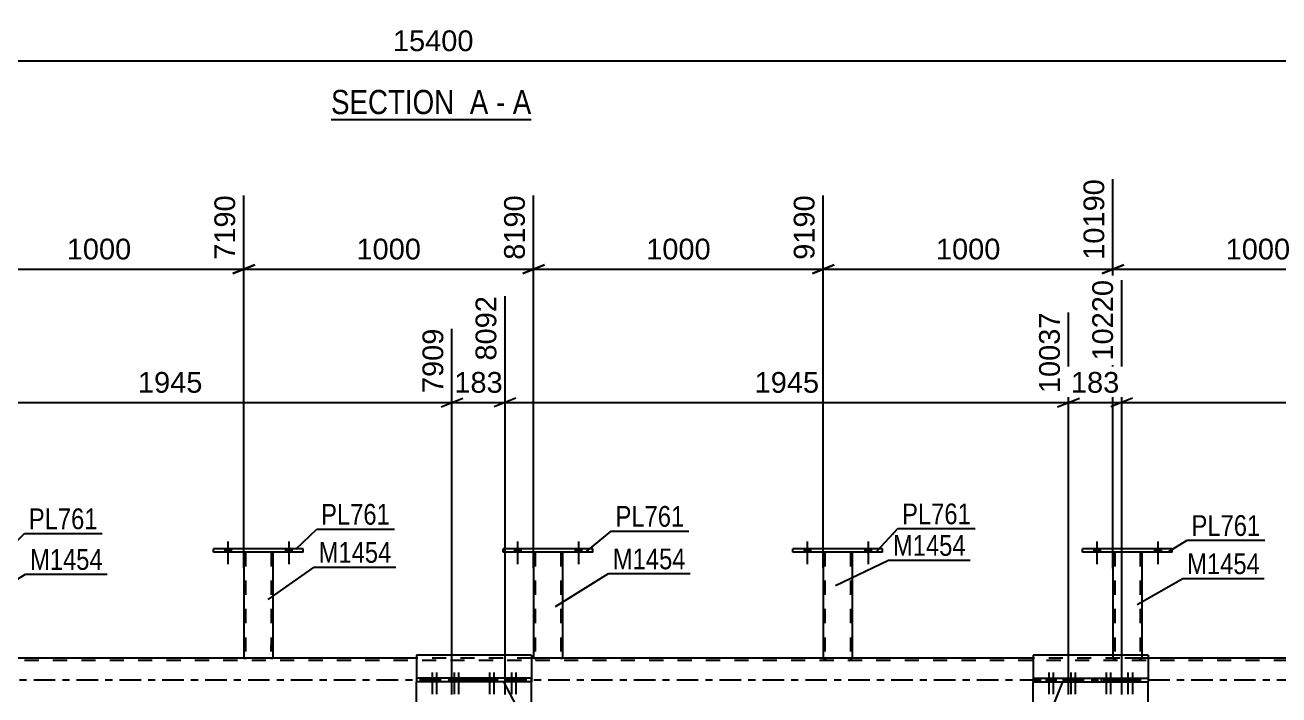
# Model space of a CAD drawing. Header units: millimetres. Extents: x 0 to 841, y -266 to 594.
# Drawn here: x 342 to 515.1, y 398.3 to 490.9 of the extents above; entities that cross this region are included whole.
import ezdxf

# ---------------------------------------------------------------- set-up
doc = ezdxf.new("R2010")
doc.units = ezdxf.units.MM
doc.linetypes.add('DXK_LINE_DOT2', pattern=[3.9198, 1.9599, -1.9599])
doc.linetypes.add('DXK_LINE_DOT3', pattern=[5.9187, 2.979, -0.9799, 0.9799, -0.9799])
doc.styles.add('Arial', font='arial.ttf', dxfattribs={"height": 0.2})
doc.styles.add('Arial Narrow', font='ARIALN.TTF', dxfattribs={"height": 0.2})

# ---------------------------------------------------------------- blocks, each defined once
blk = doc.blocks.new('Unknown-317311845-12 - 4313')
at = {"color": 6, "linetype": 'Continuous'}
blk.add_line((384.22, 477.81), (411.87, 477.81), dxfattribs=at)
at = {"color": 0, "linetype": 'Continuous'}
for points in [[(402.33, 478.56), (402.33, 482.06), (384.22, 482.06), (384.22, 478.56)], [(405.94, 478.56), (405.94, 482.06), (403.38, 482.06), (403.38, 478.56)], [(408.26, 478.56), (408.26, 482.06), (406.99, 482.06), (406.99, 478.56)], [(411.87, 478.56), (411.87, 482.06), (409.31, 482.06), (409.31, 478.56)]]:
    blk.add_wipeout(points, dxfattribs=at)
at = {"color": 7, "linetype": 'Continuous', "style": 'Arial Narrow'}
for s, p in [('SECTION ', (384.22, 478.56)), ('A', (403.38, 478.56)), ('A', (409.31, 478.56)), ('-', (406.99, 478.56))]:
    blk.add_text(s, height=3.34, dxfattribs=at).set_placement(p)
blk = doc.blocks.new('Bolt-317311845-5992 - 5789')
at = {"linetype": 'Continuous'}
for points in [[(409.54, 418.02), (410.42, 418.02), (410.42, 418.5), (409.54, 418.5)], [(417.94, 418.02), (418.82, 418.02), (418.82, 418.5), (417.94, 418.5)]]:
    blk.add_hatch(color=1, dxfattribs=at).paths.add_polyline_path(points)
at = {"color": 1, "linetype": 'Continuous'}
for p, q in [((409.98, 419.5), (409.98, 416.38)), ((418.38, 419.5), (418.38, 416.38)), ((409.54, 418.5), (409.54, 418.02)), ((410.42, 418.5), (410.42, 418.02)), ((417.94, 418.5), (417.94, 418.02)), ((418.82, 418.5), (418.82, 418.02))]:
    blk.add_line(p, q, dxfattribs=at)
blk = doc.blocks.new('Bolt-317311845-5879 - 5789')
at = {"linetype": 'Continuous'}
for points in [[(449.53, 418.02), (450.41, 418.02), (450.41, 418.5), (449.53, 418.5)], [(457.93, 418.02), (458.81, 418.02), (458.81, 418.5), (457.93, 418.5)]]:
    blk.add_hatch(color=1, dxfattribs=at).paths.add_polyline_path(points)
at = {"color": 1, "linetype": 'Continuous'}
for p, q in [((449.97, 419.5), (449.97, 416.38)), ((458.37, 419.5), (458.37, 416.38)), ((449.53, 418.5), (449.53, 418.02)), ((450.41, 418.5), (450.41, 418.02)), ((457.93, 418.5), (457.93, 418.02)), ((458.81, 418.5), (458.81, 418.02))]:
    blk.add_line(p, q, dxfattribs=at)
blk = doc.blocks.new('Bolt-317311845-5880 - 5789')
at = {"linetype": 'Continuous'}
for points in [[(489.53, 418.02), (490.41, 418.02), (490.41, 418.5), (489.53, 418.5)], [(497.93, 418.02), (498.81, 418.02), (498.81, 418.5), (497.93, 418.5)]]:
    blk.add_hatch(color=1, dxfattribs=at).paths.add_polyline_path(points)
at = {"color": 1, "linetype": 'Continuous'}
for p, q in [((489.97, 419.5), (489.97, 416.38)), ((498.37, 419.5), (498.37, 416.38)), ((489.53, 418.5), (489.53, 418.02)), ((490.41, 418.5), (490.41, 418.02)), ((497.93, 418.5), (497.93, 418.02)), ((498.81, 418.5), (498.81, 418.02))]:
    blk.add_line(p, q, dxfattribs=at)
blk = doc.blocks.new('Bolt-317311845-5899 - 5789')
at = {"linetype": 'Continuous'}
for points in [[(369.54, 418.02), (370.42, 418.02), (370.42, 418.5), (369.54, 418.5)], [(377.94, 418.02), (378.82, 418.02), (378.82, 418.5), (377.94, 418.5)]]:
    blk.add_hatch(color=1, dxfattribs=at).paths.add_polyline_path(points)
at = {"color": 1, "linetype": 'Continuous'}
for p, q in [((369.98, 419.5), (369.98, 416.38)), ((378.38, 419.5), (378.38, 416.38)), ((369.54, 418.5), (369.54, 418.02)), ((370.42, 418.5), (370.42, 418.02)), ((377.94, 418.5), (377.94, 418.02)), ((378.82, 418.5), (378.82, 418.02))]:
    blk.add_line(p, q, dxfattribs=at)
blk = doc.blocks.new('Bolt-317311845-5881 - 5789')
at = {"linetype": 'Continuous'}
for points in [[(489.53, 418.02), (490.41, 418.02), (490.41, 418.5), (489.53, 418.5)], [(497.93, 418.02), (498.81, 418.02), (498.81, 418.5), (497.93, 418.5)]]:
    blk.add_hatch(color=1, dxfattribs=at).paths.add_polyline_path(points)
at = {"color": 1, "linetype": 'Continuous'}
for p, q in [((489.97, 419.5), (489.97, 416.38)), ((498.37, 419.5), (498.37, 416.38)), ((489.53, 418.5), (489.53, 418.02)), ((490.41, 418.5), (490.41, 418.02)), ((497.93, 418.5), (497.93, 418.02)), ((498.81, 418.5), (498.81, 418.02))]:
    blk.add_line(p, q, dxfattribs=at)
blk = doc.blocks.new('Bolt-317311845-6278 - 5789')
at = {"linetype": 'Continuous'}
for points in [[(406.46, 400.62), (405.74, 400.62), (405.74, 400.14), (406.46, 400.14)], [(407.06, 400.62), (406.34, 400.62), (406.34, 400.14), (407.06, 400.14)], [(409.48, 400.62), (408.76, 400.62), (408.76, 400.14), (409.48, 400.14)], [(410.08, 400.62), (409.36, 400.62), (409.36, 400.14), (410.08, 400.14)]]:
    blk.add_hatch(color=1, dxfattribs=at).paths.add_polyline_path(points)
at = {"color": 1, "linetype": 'Continuous'}
for p, q in [((405.74, 400.62), (405.74, 400.14)), ((406.1, 401.42), (406.1, 398.42)), ((406.34, 400.62), (406.34, 400.14)), ((406.46, 400.62), (406.46, 400.14)), ((406.7, 401.42), (406.7, 398.42)), ((407.06, 400.62), (407.06, 400.14)), ((408.76, 400.62), (408.76, 400.14)), ((409.12, 401.42), (409.12, 398.42)), ((409.36, 400.62), (409.36, 400.14)), ((409.48, 400.62), (409.48, 400.14)), ((409.72, 401.42), (409.72, 398.42)), ((410.08, 400.62), (410.08, 400.14))]:
    blk.add_line(p, q, dxfattribs=at)
blk = doc.blocks.new('Part-317311845-6272 - 5789')
at = {"color": 2, "linetype": 'Continuous'}
for p, q in [((481.17, 400.62), (481.17, 400.14)), ((481.17, 400.62), (497.02, 400.62)), ((481.17, 400.14), (497.02, 400.14)), ((487.57, 400.14), (487.57, 400.62)), ((490.61, 400.14), (490.61, 400.62)), ((497.02, 400.62), (497.02, 400.14))]:
    blk.add_line(p, q, dxfattribs=at)
blk = doc.blocks.new('Bolt-317311845-5990 - 5789')
at = {"linetype": 'Continuous'}
for points in [[(369.54, 418.02), (370.42, 418.02), (370.42, 418.5), (369.54, 418.5)], [(377.94, 418.02), (378.82, 418.02), (378.82, 418.5), (377.94, 418.5)]]:
    blk.add_hatch(color=1, dxfattribs=at).paths.add_polyline_path(points)
at = {"color": 1, "linetype": 'Continuous'}
for p, q in [((369.98, 419.5), (369.98, 416.38)), ((378.38, 419.5), (378.38, 416.38)), ((369.54, 418.5), (369.54, 418.02)), ((370.42, 418.5), (370.42, 418.02)), ((377.94, 418.5), (377.94, 418.02)), ((378.82, 418.5), (378.82, 418.02))]:
    blk.add_line(p, q, dxfattribs=at)
blk = doc.blocks.new('Bolt-317311845-5991 - 5789')
at = {"linetype": 'Continuous'}
for points in [[(409.54, 418.02), (410.42, 418.02), (410.42, 418.5), (409.54, 418.5)], [(417.94, 418.02), (418.82, 418.02), (418.82, 418.5), (417.94, 418.5)]]:
    blk.add_hatch(color=1, dxfattribs=at).paths.add_polyline_path(points)
at = {"color": 1, "linetype": 'Continuous'}
for p, q in [((409.98, 419.5), (409.98, 416.38)), ((418.38, 419.5), (418.38, 416.38)), ((409.54, 418.5), (409.54, 418.02)), ((410.42, 418.5), (410.42, 418.02)), ((417.94, 418.5), (417.94, 418.02)), ((418.82, 418.5), (418.82, 418.02))]:
    blk.add_line(p, q, dxfattribs=at)
blk = doc.blocks.new('Part-317311845-6284 - 5789')
at = {"color": 2, "linetype": 'Continuous'}
for p, q in [((411.89, 403.78), (396.03, 403.78)), ((396.03, 403.78), (396.03, 400.62)), ((411.89, 403.78), (411.89, 400.62)), ((396.03, 396.98), (396.03, 400.14)), ((411.89, 396.98), (411.89, 400.14)), ((411.89, 396.98), (396.03, 396.98))]:
    blk.add_line(p, q, dxfattribs=at)
at = {"color": 7, "linetype": 'DXK_LINE_DOT2'}
for p, q in [((396.03, 400.62), (396.03, 400.14)), ((411.89, 400.62), (411.89, 400.14))]:
    blk.add_line(p, q, dxfattribs=at)
blk = doc.blocks.new('Bolt-317311845-5995 - 5789')
at = {"linetype": 'Continuous'}
for points in [[(449.53, 418.02), (450.41, 418.02), (450.41, 418.5), (449.53, 418.5)], [(457.93, 418.02), (458.81, 418.02), (458.81, 418.5), (457.93, 418.5)]]:
    blk.add_hatch(color=1, dxfattribs=at).paths.add_polyline_path(points)
at = {"color": 1, "linetype": 'Continuous'}
for p, q in [((449.97, 419.5), (449.97, 416.38)), ((458.37, 419.5), (458.37, 416.38)), ((449.53, 418.5), (449.53, 418.02)), ((450.41, 418.5), (450.41, 418.02)), ((457.93, 418.5), (457.93, 418.02)), ((458.81, 418.5), (458.81, 418.02))]:
    blk.add_line(p, q, dxfattribs=at)
blk = doc.blocks.new('Part-317311845-6018 - 5789')
at = {"color": 2, "linetype": 'Continuous'}
for p, q in [((372.18, 418.02), (372.17, 403.38)), ((376.18, 418.02), (376.17, 403.38)), ((372.21, 403.38), (372.17, 403.38)), ((372.31, 403.38), (372.21, 403.38)), ((372.47, 403.38), (372.31, 403.38)), ((375.88, 403.38), (372.47, 403.38)), ((376.03, 403.38), (375.88, 403.38)), ((376.14, 403.38), (376.03, 403.38)), ((376.17, 403.38), (376.14, 403.38))]:
    blk.add_line(p, q, dxfattribs=at)
at = {"color": 7, "linetype": 'DXK_LINE_DOT2'}
for p, q in [((372.18, 418.02), (372.18, 418.02)), ((372.18, 418.02), (372.18, 418.02)), ((372.18, 418.02), (372.18, 418.02)), ((372.21, 418.02), (372.18, 418.02)), ((372.18, 418.02), (372.21, 418.02)), ((372.32, 418.02), (372.21, 418.02)), ((372.21, 418.02), (372.32, 418.02)), ((372.47, 418.02), (372.32, 418.02)), ((372.32, 418.02), (372.47, 418.02)), ((372.42, 418.02), (372.41, 403.38)), ((372.42, 418.02), (372.42, 418.02)), ((372.43, 418.02), (372.42, 418.02)), ((372.42, 418.02), (372.43, 418.02)), ((372.49, 418.02), (372.43, 418.02)), ((372.43, 418.02), (372.49, 418.02)), ((375.88, 418.02), (372.47, 418.02)), ((375.88, 418.02), (372.47, 418.02)), ((375.79, 418.02), (372.49, 418.02)), ((372.49, 418.02), (372.56, 418.02)), ((375.87, 418.02), (372.56, 418.02)), ((375.87, 418.02), (375.79, 418.02)), ((375.92, 418.02), (375.87, 418.02)), ((375.87, 418.02), (375.92, 418.02)), ((375.88, 418.02), (376.04, 418.02)), ((376.04, 418.02), (375.88, 418.02)), ((375.94, 418.02), (375.92, 418.02)), ((375.92, 418.02), (375.94, 418.02)), ((375.94, 418.02), (375.93, 403.38)), ((375.94, 418.02), (375.94, 418.02)), ((376.04, 418.02), (376.14, 418.02)), ((376.14, 418.02), (376.04, 418.02)), ((376.14, 418.02), (376.18, 418.02)), ((376.18, 418.02), (376.14, 418.02)), ((376.18, 418.02), (376.18, 418.02)), ((376.18, 418.02), (376.18, 418.02)), ((376.18, 418.02), (376.18, 418.02)), ((372.17, 403.38), (372.21, 403.38)), ((372.21, 403.38), (372.31, 403.38)), ((372.31, 403.38), (372.47, 403.38)), ((372.41, 403.38), (372.43, 403.38)), ((372.41, 403.38), (372.43, 403.38)), ((375.78, 403.38), (372.43, 403.38)), ((372.43, 403.38), (372.47, 403.38)), ((375.88, 403.38), (372.47, 403.38)), ((372.47, 403.38), (372.48, 403.38)), ((372.48, 403.38), (372.56, 403.38)), ((375.91, 403.38), (372.56, 403.38)), ((375.86, 403.38), (375.78, 403.38)), ((375.91, 403.38), (375.86, 403.38)), ((375.88, 403.38), (376.03, 403.38)), ((375.93, 403.38), (375.91, 403.38)), ((375.91, 403.38), (375.93, 403.38)), ((376.03, 403.38), (376.14, 403.38)), ((376.14, 403.38), (376.17, 403.38))]:
    blk.add_line(p, q, dxfattribs=at)
blk = doc.blocks.new('Part-317311845-6044 - 5789')
at = {"color": 2, "linetype": 'Continuous'}
for p, q in [((452.17, 418.02), (452.17, 403.38)), ((456.17, 418.02), (456.17, 403.38)), ((452.21, 403.38), (452.17, 403.38)), ((452.31, 403.38), (452.21, 403.38)), ((452.47, 403.38), (452.31, 403.38)), ((455.87, 403.38), (452.47, 403.38)), ((456.03, 403.38), (455.87, 403.38)), ((456.13, 403.38), (456.03, 403.38)), ((456.17, 403.38), (456.13, 403.38))]:
    blk.add_line(p, q, dxfattribs=at)
at = {"color": 7, "linetype": 'DXK_LINE_DOT2'}
for p, q in [((452.17, 418.02), (452.17, 418.02)), ((452.17, 418.02), (452.17, 418.02)), ((452.17, 418.02), (452.17, 418.02)), ((452.21, 418.02), (452.17, 418.02)), ((452.17, 418.02), (452.21, 418.02)), ((452.31, 418.02), (452.21, 418.02)), ((452.21, 418.02), (452.31, 418.02)), ((452.47, 418.02), (452.31, 418.02)), ((452.31, 418.02), (452.47, 418.02)), ((452.41, 418.02), (452.41, 418.02)), ((452.41, 418.02), (452.41, 403.38)), ((452.43, 418.02), (452.41, 418.02)), ((452.41, 418.02), (452.43, 418.02)), ((452.48, 418.02), (452.43, 418.02)), ((452.43, 418.02), (452.48, 418.02)), ((455.88, 418.02), (452.47, 418.02)), ((455.88, 418.02), (452.47, 418.02)), ((455.79, 418.02), (452.48, 418.02)), ((452.48, 418.02), (452.56, 418.02)), ((455.86, 418.02), (452.56, 418.02)), ((455.86, 418.02), (455.79, 418.02)), ((455.92, 418.02), (455.86, 418.02)), ((455.86, 418.02), (455.92, 418.02)), ((455.88, 418.02), (456.03, 418.02)), ((456.03, 418.02), (455.88, 418.02)), ((455.93, 418.02), (455.92, 418.02)), ((455.92, 418.02), (455.93, 418.02)), ((455.93, 418.02), (455.93, 418.02)), ((455.93, 418.02), (455.93, 403.38)), ((456.03, 418.02), (456.14, 418.02)), ((456.14, 418.02), (456.03, 418.02)), ((456.14, 418.02), (456.17, 418.02)), ((456.17, 418.02), (456.14, 418.02)), ((456.17, 418.02), (456.17, 418.02)), ((456.17, 418.02), (456.17, 418.02)), ((456.17, 418.02), (456.17, 418.02)), ((452.17, 403.38), (452.21, 403.38)), ((452.21, 403.38), (452.31, 403.38)), ((452.31, 403.38), (452.47, 403.38)), ((452.41, 403.38), (452.43, 403.38)), ((452.41, 403.38), (452.43, 403.38)), ((455.78, 403.38), (452.43, 403.38)), ((452.43, 403.38), (452.47, 403.38)), ((455.87, 403.38), (452.47, 403.38)), ((452.47, 403.38), (452.48, 403.38)), ((452.48, 403.38), (452.56, 403.38)), ((455.86, 403.38), (452.56, 403.38)), ((455.86, 403.38), (455.78, 403.38)), ((455.91, 403.38), (455.86, 403.38)), ((455.86, 403.38), (455.91, 403.38)), ((455.87, 403.38), (456.03, 403.38)), ((455.93, 403.38), (455.91, 403.38)), ((455.91, 403.38), (455.93, 403.38)), ((456.03, 403.38), (456.13, 403.38)), ((456.13, 403.38), (456.17, 403.38))]:
    blk.add_line(p, q, dxfattribs=at)
blk = doc.blocks.new('Part-317311845-6054 - 5789')
at = {"color": 2, "linetype": 'Continuous'}
for p, q in [((407.98, 418.02), (407.98, 418.5)), ((420.38, 418.5), (407.98, 418.5)), ((420.38, 418.02), (407.98, 418.02)), ((420.38, 418.02), (420.38, 418.5))]:
    blk.add_line(p, q, dxfattribs=at)
blk = doc.blocks.new('Part-317311845-6059 - 5789')
at = {"color": 2, "linetype": 'Continuous'}
for p, q in [((412.18, 418.02), (412.17, 403.38)), ((416.18, 418.02), (416.17, 403.38)), ((412.21, 403.38), (412.17, 403.38)), ((412.31, 403.38), (412.21, 403.38)), ((412.47, 403.38), (412.31, 403.38)), ((415.88, 403.38), (412.47, 403.38)), ((416.03, 403.38), (415.88, 403.38)), ((416.14, 403.38), (416.03, 403.38)), ((416.17, 403.38), (416.14, 403.38))]:
    blk.add_line(p, q, dxfattribs=at)
at = {"color": 7, "linetype": 'DXK_LINE_DOT2'}
for p, q in [((412.18, 418.02), (412.18, 418.02)), ((412.18, 418.02), (412.18, 418.02)), ((412.18, 418.02), (412.18, 418.02)), ((412.21, 418.02), (412.18, 418.02)), ((412.18, 418.02), (412.21, 418.02)), ((412.32, 418.02), (412.21, 418.02)), ((412.21, 418.02), (412.32, 418.02)), ((412.47, 418.02), (412.32, 418.02)), ((412.32, 418.02), (412.47, 418.02)), ((412.42, 418.02), (412.41, 403.38)), ((412.42, 418.02), (412.42, 418.02)), ((412.43, 418.02), (412.42, 418.02)), ((412.42, 418.02), (412.43, 418.02)), ((412.49, 418.02), (412.43, 418.02)), ((412.43, 418.02), (412.49, 418.02)), ((415.88, 418.02), (412.47, 418.02)), ((415.88, 418.02), (412.47, 418.02)), ((415.79, 418.02), (412.49, 418.02)), ((412.49, 418.02), (412.56, 418.02)), ((415.87, 418.02), (412.56, 418.02)), ((415.87, 418.02), (415.79, 418.02)), ((415.92, 418.02), (415.87, 418.02)), ((415.87, 418.02), (415.92, 418.02)), ((415.88, 418.02), (416.04, 418.02)), ((416.04, 418.02), (415.88, 418.02)), ((415.94, 418.02), (415.92, 418.02)), ((415.92, 418.02), (415.94, 418.02)), ((415.94, 418.02), (415.93, 403.38)), ((415.94, 418.02), (415.94, 418.02)), ((416.04, 418.02), (416.14, 418.02)), ((416.14, 418.02), (416.04, 418.02)), ((416.14, 418.02), (416.18, 418.02)), ((416.18, 418.02), (416.14, 418.02)), ((416.18, 418.02), (416.18, 418.02)), ((416.18, 418.02), (416.18, 418.02)), ((416.18, 418.02), (416.18, 418.02)), ((412.17, 403.38), (412.21, 403.38)), ((412.21, 403.38), (412.31, 403.38)), ((412.31, 403.38), (412.47, 403.38)), ((412.41, 403.38), (412.43, 403.38)), ((412.41, 403.38), (412.43, 403.38)), ((415.78, 403.38), (412.43, 403.38)), ((412.43, 403.38), (412.47, 403.38)), ((415.88, 403.38), (412.47, 403.38)), ((412.47, 403.38), (412.48, 403.38)), ((412.48, 403.38), (412.56, 403.38)), ((415.91, 403.38), (412.56, 403.38)), ((415.86, 403.38), (415.78, 403.38)), ((415.91, 403.38), (415.86, 403.38)), ((415.88, 403.38), (416.03, 403.38)), ((415.93, 403.38), (415.91, 403.38)), ((415.91, 403.38), (415.93, 403.38)), ((416.03, 403.38), (416.14, 403.38)), ((416.14, 403.38), (416.17, 403.38))]:
    blk.add_line(p, q, dxfattribs=at)
blk = doc.blocks.new('Part-317311845-6064 - 5789')
at = {"color": 2, "linetype": 'Continuous'}
for p, q in [((367.98, 418.02), (367.98, 418.5)), ((380.38, 418.5), (367.98, 418.5)), ((380.38, 418.02), (367.98, 418.02)), ((380.38, 418.02), (380.38, 418.5))]:
    blk.add_line(p, q, dxfattribs=at)
blk = doc.blocks.new('Part-317311845-6079 - 5789')
at = {"color": 2, "linetype": 'Continuous'}
for p, q in [((487.97, 418.02), (487.97, 418.5)), ((500.37, 418.5), (487.97, 418.5)), ((500.37, 418.02), (487.97, 418.02)), ((500.37, 418.02), (500.37, 418.5))]:
    blk.add_line(p, q, dxfattribs=at)
blk = doc.blocks.new('Part-317311845-6084 - 5789')
at = {"color": 2, "linetype": 'Continuous'}
for p, q in [((492.17, 418.02), (492.17, 403.78)), ((496.17, 418.02), (496.17, 403.78))]:
    blk.add_line(p, q, dxfattribs=at)
at = {"color": 7, "linetype": 'DXK_LINE_DOT2'}
for p, q in [((492.17, 418.02), (492.17, 418.02)), ((492.17, 418.02), (492.17, 418.02)), ((492.17, 418.02), (492.17, 418.02)), ((492.21, 418.02), (492.17, 418.02)), ((492.17, 418.02), (492.21, 418.02)), ((492.31, 418.02), (492.21, 418.02)), ((492.21, 418.02), (492.31, 418.02)), ((492.47, 418.02), (492.31, 418.02)), ((492.31, 418.02), (492.47, 418.02)), ((492.41, 418.02), (492.41, 418.02)), ((492.41, 418.02), (492.41, 403.38)), ((492.43, 418.02), (492.41, 418.02)), ((492.41, 418.02), (492.43, 418.02)), ((492.48, 418.02), (492.43, 418.02)), ((492.43, 418.02), (492.48, 418.02)), ((495.88, 418.02), (492.47, 418.02)), ((495.88, 418.02), (492.47, 418.02)), ((495.79, 418.02), (492.48, 418.02)), ((492.48, 418.02), (492.56, 418.02)), ((495.86, 418.02), (492.56, 418.02)), ((495.86, 418.02), (495.79, 418.02)), ((495.92, 418.02), (495.86, 418.02)), ((495.86, 418.02), (495.92, 418.02)), ((495.88, 418.02), (496.03, 418.02)), ((496.03, 418.02), (495.88, 418.02)), ((495.93, 418.02), (495.92, 418.02)), ((495.92, 418.02), (495.93, 418.02)), ((495.93, 418.02), (495.93, 418.02)), ((495.93, 418.02), (495.93, 403.38)), ((496.03, 418.02), (496.14, 418.02)), ((496.14, 418.02), (496.03, 418.02)), ((496.14, 418.02), (496.17, 418.02)), ((496.17, 418.02), (496.14, 418.02)), ((496.17, 418.02), (496.17, 418.02)), ((496.17, 418.02), (496.17, 418.02)), ((496.17, 418.02), (496.17, 418.02)), ((492.17, 403.78), (492.17, 403.38)), ((492.21, 403.38), (492.17, 403.38)), ((492.17, 403.38), (492.21, 403.38)), ((492.31, 403.38), (492.21, 403.38)), ((492.21, 403.38), (492.31, 403.38)), ((492.47, 403.38), (492.31, 403.38)), ((492.31, 403.38), (492.47, 403.38)), ((492.43, 403.38), (492.41, 403.38)), ((492.41, 403.38), (492.43, 403.38)), ((492.48, 403.38), (492.43, 403.38)), ((492.43, 403.38), (492.48, 403.38)), ((495.87, 403.38), (492.47, 403.38)), ((495.87, 403.38), (492.47, 403.38)), ((495.78, 403.38), (492.48, 403.38)), ((492.48, 403.38), (492.56, 403.38)), ((495.86, 403.38), (492.56, 403.38)), ((495.86, 403.38), (495.78, 403.38)), ((495.91, 403.38), (495.86, 403.38)), ((495.86, 403.38), (495.91, 403.38)), ((495.87, 403.38), (496.03, 403.38)), ((496.03, 403.38), (495.87, 403.38)), ((495.93, 403.38), (495.91, 403.38)), ((495.91, 403.38), (495.93, 403.38)), ((496.03, 403.38), (496.13, 403.38)), ((496.13, 403.38), (496.03, 403.38)), ((496.13, 403.38), (496.17, 403.38)), ((496.17, 403.38), (496.13, 403.38)), ((496.17, 403.78), (496.17, 403.38))]:
    blk.add_line(p, q, dxfattribs=at)
blk = doc.blocks.new('Part-317311845-6089 - 5789')
at = {"color": 2, "linetype": 'Continuous'}
for p, q in [((447.97, 418.02), (447.97, 418.5)), ((460.37, 418.5), (447.97, 418.5)), ((460.37, 418.02), (447.97, 418.02)), ((460.37, 418.02), (460.37, 418.5))]:
    blk.add_line(p, q, dxfattribs=at)
blk = doc.blocks.new('Part-317311845-6136 - 5789')
at = {"color": 2, "linetype": 'Continuous'}
for p, q in [((396.03, 403.38), (326.75, 403.38)), ((481.17, 403.38), (411.89, 403.38)), ((566.3, 403.38), (497.02, 403.38))]:
    blk.add_line(p, q, dxfattribs=at)
at = {"color": 7, "linetype": 'DXK_LINE_DOT2'}
for p, q in [((411.89, 403.38), (396.03, 403.38)), ((497.02, 403.38), (481.17, 403.38)), ((700.57, 403.06), (118.26, 403.06))]:
    blk.add_line(p, q, dxfattribs=at)
at = {"color": 7, "linetype": 'DXK_LINE_DOT3'}
blk.add_line((118.26, 400.38), (710.57, 400.38), dxfattribs=at)
blk = doc.blocks.new('Bolt-317311845-6261 - 5789')
at = {"linetype": 'Continuous'}
for points in [[(491.6, 400.62), (490.88, 400.62), (490.88, 400.14), (491.6, 400.14)], [(492.2, 400.62), (491.48, 400.62), (491.48, 400.14), (492.2, 400.14)], [(494.61, 400.62), (493.89, 400.62), (493.89, 400.14), (494.61, 400.14)], [(495.21, 400.62), (494.49, 400.62), (494.49, 400.14), (495.21, 400.14)]]:
    blk.add_hatch(color=1, dxfattribs=at).paths.add_polyline_path(points)
at = {"color": 1, "linetype": 'Continuous'}
for p, q in [((490.88, 400.62), (490.88, 400.14)), ((491.24, 401.42), (491.24, 398.42)), ((491.48, 400.62), (491.48, 400.14)), ((491.6, 400.62), (491.6, 400.14)), ((491.84, 401.42), (491.84, 398.42)), ((492.2, 400.62), (492.2, 400.14)), ((493.89, 400.62), (493.89, 400.14)), ((494.25, 401.42), (494.25, 398.42)), ((494.49, 400.62), (494.49, 400.14)), ((494.61, 400.62), (494.61, 400.14)), ((494.85, 401.42), (494.85, 398.42)), ((495.21, 400.62), (495.21, 400.14))]:
    blk.add_line(p, q, dxfattribs=at)
blk = doc.blocks.new('Bolt-317311845-6262 - 5789')
at = {"linetype": 'Continuous'}
for points in [[(483.69, 400.62), (482.97, 400.62), (482.97, 400.14), (483.69, 400.14)], [(484.29, 400.62), (483.57, 400.62), (483.57, 400.14), (484.29, 400.14)], [(486.71, 400.62), (485.99, 400.62), (485.99, 400.14), (486.71, 400.14)], [(487.31, 400.62), (486.59, 400.62), (486.59, 400.14), (487.31, 400.14)]]:
    blk.add_hatch(color=1, dxfattribs=at).paths.add_polyline_path(points)
at = {"color": 1, "linetype": 'Continuous'}
for p, q in [((482.97, 400.62), (482.97, 400.14)), ((483.33, 401.42), (483.33, 398.42)), ((483.57, 400.62), (483.57, 400.14)), ((483.69, 400.62), (483.69, 400.14)), ((483.93, 401.42), (483.93, 398.42)), ((484.29, 400.62), (484.29, 400.14)), ((485.99, 400.62), (485.99, 400.14)), ((486.35, 401.42), (486.35, 398.42)), ((486.59, 400.62), (486.59, 400.14)), ((486.71, 400.62), (486.71, 400.14)), ((486.95, 401.42), (486.95, 398.42)), ((487.31, 400.62), (487.31, 400.14))]:
    blk.add_line(p, q, dxfattribs=at)
blk = doc.blocks.new('Part-317311845-6267 - 5789')
at = {"color": 2, "linetype": 'Continuous'}
for p, q in [((497.02, 403.78), (481.17, 403.78)), ((481.17, 403.78), (481.17, 400.62)), ((497.02, 403.78), (497.02, 400.62)), ((481.17, 396.98), (481.17, 400.14)), ((497.02, 396.98), (497.02, 400.14)), ((497.02, 396.98), (481.17, 396.98))]:
    blk.add_line(p, q, dxfattribs=at)
at = {"color": 7, "linetype": 'DXK_LINE_DOT2'}
for p, q in [((481.17, 400.62), (481.17, 400.14)), ((497.02, 400.62), (497.02, 400.14))]:
    blk.add_line(p, q, dxfattribs=at)
blk = doc.blocks.new('Bolt-317311845-6279 - 5789')
at = {"linetype": 'Continuous'}
for points in [[(398.56, 400.62), (397.84, 400.62), (397.84, 400.14), (398.56, 400.14)], [(399.16, 400.62), (398.44, 400.62), (398.44, 400.14), (399.16, 400.14)], [(401.57, 400.62), (400.85, 400.62), (400.85, 400.14), (401.57, 400.14)], [(402.17, 400.62), (401.45, 400.62), (401.45, 400.14), (402.17, 400.14)]]:
    blk.add_hatch(color=1, dxfattribs=at).paths.add_polyline_path(points)
at = {"color": 1, "linetype": 'Continuous'}
for p, q in [((397.84, 400.62), (397.84, 400.14)), ((398.2, 401.42), (398.2, 398.42)), ((398.44, 400.62), (398.44, 400.14)), ((398.56, 400.62), (398.56, 400.14)), ((398.8, 401.42), (398.8, 398.42)), ((399.16, 400.62), (399.16, 400.14)), ((400.85, 400.62), (400.85, 400.14)), ((401.21, 401.42), (401.21, 398.42)), ((401.45, 400.62), (401.45, 400.14)), ((401.57, 400.62), (401.57, 400.14)), ((401.81, 401.42), (401.81, 398.42)), ((402.17, 400.62), (402.17, 400.14))]:
    blk.add_line(p, q, dxfattribs=at)
blk = doc.blocks.new('Part-317311845-6289 - 5789')
at = {"color": 2, "linetype": 'Continuous'}
for p, q in [((411.89, 400.62), (396.03, 400.62)), ((396.03, 400.62), (396.03, 400.14)), ((402.44, 400.14), (396.03, 400.14)), ((402.44, 400.62), (402.44, 400.14)), ((411.89, 400.14), (402.44, 400.14)), ((405.48, 400.14), (405.48, 400.62)), ((411.89, 400.14), (411.89, 400.62))]:
    blk.add_line(p, q, dxfattribs=at)
blk = doc.blocks.new('StraightDimension-317311845-13634 - 5789')
at = {"color": 7, "linetype": 'Continuous'}
for p, q in [((492.17, 415.81), (492.17, 469.55)), ((452.17, 415.81), (452.17, 467.33)), ((453.67, 457.73), (450.67, 456.53)), ((452.17, 457.13), (492.17, 457.13)), ((490.67, 456.53), (493.67, 457.73))]:
    blk.add_line(p, q, dxfattribs=at)
at = {"color": 0, "linetype": 'Continuous'}
blk.add_wipeout([(491.57, 470.15), (487.37, 470.15), (487.37, 457.83), (491.57, 457.83)], dxfattribs=at)
at = {"color": 0}
blk.add_wipeout([(477.22, 457.88), (477.22, 462.08), (467.13, 462.08), (467.13, 457.88)], dxfattribs=at)
at = {"color": 3, "linetype": 'Continuous', "style": 'Arial'}
blk.add_text('10190', height=2.865, rotation=90.0002, dxfattribs=at).set_placement((490.97, 458.43))
at = {"color": 3, "style": 'Arial'}
blk.add_text('1000', height=2.865, dxfattribs=at).set_placement((467.73, 458.48))
blk = doc.blocks.new('StraightDimension-317311845-13636 - 5789')
at = {"color": 7, "linetype": 'Continuous'}
for p, q in [((372.18, 415.81), (372.18, 467.33)), ((412.18, 415.81), (412.18, 467.33)), ((373.68, 457.73), (370.68, 456.53)), ((372.18, 457.13), (412.18, 457.13)), ((410.68, 456.53), (413.68, 457.73))]:
    blk.add_line(p, q, dxfattribs=at)
at = {"color": 0, "linetype": 'Continuous'}
blk.add_wipeout([(411.58, 467.93), (407.38, 467.93), (407.38, 457.83), (411.58, 457.83)], dxfattribs=at)
at = {"color": 0}
blk.add_wipeout([(397.22, 457.88), (397.22, 462.08), (387.13, 462.08), (387.13, 457.88)], dxfattribs=at)
at = {"color": 3, "linetype": 'Continuous', "style": 'Arial'}
blk.add_text('8190', height=2.865, rotation=90.0002, dxfattribs=at).set_placement((410.98, 458.43))
at = {"color": 3, "style": 'Arial'}
blk.add_text('1000', height=2.865, dxfattribs=at).set_placement((387.73, 458.48))
blk = doc.blocks.new('StraightDimension-317311845-7265 - 5789')
at = {"color": 7, "linetype": 'Continuous'}
for p, q in [((408.24, 398.38), (408.24, 453.41)), ((400.91, 398.38), (400.91, 448.91)), ((399.41, 438.11), (402.41, 439.31)), ((400.91, 438.71), (408.24, 438.71)), ((409.74, 439.31), (406.74, 438.11))]:
    blk.add_line(p, q, dxfattribs=at)
at = {"color": 0}
blk.add_wipeout([(408.51, 439.46), (408.51, 443.66), (400.64, 443.66), (400.64, 439.46)], dxfattribs=at)
at = {"color": 3, "style": 'Arial'}
blk.add_text('183', height=2.865, dxfattribs=at).set_placement((401.24, 440.06))
at = {"color": 0, "linetype": 'Continuous'}
blk.add_wipeout([(407.64, 454.01), (403.44, 454.01), (403.44, 443.91), (407.64, 443.91)], dxfattribs=at)
at = {"color": 3, "linetype": 'Continuous', "style": 'Arial'}
blk.add_text('8092', height=2.865, rotation=90.0002, dxfattribs=at).set_placement((407.04, 444.51))
blk = doc.blocks.new('StraightDimension-317311845-7262 - 5789')
at = {"color": 7, "linetype": 'Continuous'}
for p, q in [((493.38, 398.38), (493.38, 455.63)), ((571.18, 398.38), (571.18, 451.13)), ((494.88, 439.31), (491.88, 438.11)), ((493.38, 438.71), (571.18, 438.71)), ((569.68, 438.11), (572.68, 439.31))]:
    blk.add_line(p, q, dxfattribs=at)
at = {"color": 0, "linetype": 'Continuous'}
blk.add_wipeout([(570.58, 451.73), (566.38, 451.73), (566.38, 439.41), (570.58, 439.41)], dxfattribs=at)
at = {"color": 0}
blk.add_wipeout([(537.32, 439.46), (537.32, 443.66), (527.23, 443.66), (527.23, 439.46)], dxfattribs=at)
at = {"color": 3, "linetype": 'Continuous', "style": 'Arial'}
blk.add_text('12165', height=2.865, rotation=90.0002, dxfattribs=at).set_placement((569.98, 440.01))
at = {"color": 3, "style": 'Arial'}
blk.add_text('1945', height=2.865, dxfattribs=at).set_placement((527.83, 440.06))
blk = doc.blocks.new('StraightDimension-317311845-7264 - 5789')
at = {"color": 7, "linetype": 'Continuous'}
for p, q in [((408.24, 398.38), (408.24, 453.41)), ((486.04, 398.38), (486.04, 451.13)), ((409.74, 439.31), (406.74, 438.11)), ((408.24, 438.71), (486.04, 438.71)), ((484.54, 438.11), (487.54, 439.31))]:
    blk.add_line(p, q, dxfattribs=at)
at = {"color": 0, "linetype": 'Continuous'}
blk.add_wipeout([(485.44, 451.73), (481.24, 451.73), (481.24, 439.41), (485.44, 439.41)], dxfattribs=at)
at = {"color": 0}
blk.add_wipeout([(452.19, 439.46), (452.19, 443.66), (442.1, 443.66), (442.1, 439.46)], dxfattribs=at)
at = {"color": 3, "linetype": 'Continuous', "style": 'Arial'}
blk.add_text('10037', height=2.865, rotation=90.0002, dxfattribs=at).set_placement((484.84, 440.01))
at = {"color": 3, "style": 'Arial'}
blk.add_text('1945', height=2.865, dxfattribs=at).set_placement((442.7, 440.06))
blk = doc.blocks.new('StraightDimension-317311845-13633 - 5789')
at = {"color": 7, "linetype": 'Continuous'}
for p, q in [((492.17, 415.81), (492.17, 469.55)), ((532.17, 415.81), (532.17, 469.55)), ((493.67, 457.73), (490.67, 456.53)), ((492.17, 457.13), (532.17, 457.13)), ((530.67, 456.53), (533.67, 457.73))]:
    blk.add_line(p, q, dxfattribs=at)
at = {"color": 0, "linetype": 'Continuous'}
blk.add_wipeout([(531.57, 470.15), (527.37, 470.15), (527.37, 457.83), (531.57, 457.83)], dxfattribs=at)
at = {"color": 0}
blk.add_wipeout([(517.22, 457.88), (517.22, 462.08), (507.13, 462.08), (507.13, 457.88)], dxfattribs=at)
at = {"color": 3, "linetype": 'Continuous', "style": 'Arial'}
blk.add_text('11190', height=2.865, rotation=90.0002, dxfattribs=at).set_placement((530.97, 458.43))
at = {"color": 3, "style": 'Arial'}
blk.add_text('1000', height=2.865, dxfattribs=at).set_placement((507.73, 458.48))
blk = doc.blocks.new('StraightDimension-317311845-7263 - 5789')
at = {"color": 7, "linetype": 'Continuous'}
for p, q in [((493.38, 398.38), (493.38, 455.63)), ((486.04, 398.38), (486.04, 451.13)), ((484.54, 438.11), (487.54, 439.31)), ((486.04, 438.71), (493.38, 438.71)), ((494.88, 439.31), (491.88, 438.11))]:
    blk.add_line(p, q, dxfattribs=at)
at = {"color": 0}
blk.add_wipeout([(493.65, 439.46), (493.65, 443.66), (485.77, 443.66), (485.77, 439.46)], dxfattribs=at)
at = {"color": 3, "style": 'Arial'}
blk.add_text('183', height=2.865, dxfattribs=at).set_placement((486.37, 440.06))
at = {"color": 0, "linetype": 'Continuous'}
blk.add_wipeout([(492.78, 456.23), (488.58, 456.23), (488.58, 443.91), (492.78, 443.91)], dxfattribs=at)
at = {"color": 3, "linetype": 'Continuous', "style": 'Arial'}
blk.add_text('10220', height=2.865, rotation=90.0002, dxfattribs=at).set_placement((492.18, 444.51))
blk = doc.blocks.new('StraightDimension-317311845-7266 - 5789')
at = {"color": 7, "linetype": 'Continuous'}
for p, q in [((323.11, 398.38), (323.11, 453.41)), ((400.91, 398.38), (400.91, 448.91)), ((324.61, 439.31), (321.61, 438.11)), ((323.11, 438.71), (400.91, 438.71)), ((399.41, 438.11), (402.41, 439.31))]:
    blk.add_line(p, q, dxfattribs=at)
at = {"color": 0, "linetype": 'Continuous'}
blk.add_wipeout([(400.31, 449.51), (396.11, 449.51), (396.11, 439.41), (400.31, 439.41)], dxfattribs=at)
at = {"color": 0}
blk.add_wipeout([(367.06, 439.46), (367.06, 443.66), (356.96, 443.66), (356.96, 439.46)], dxfattribs=at)
at = {"color": 3, "linetype": 'Continuous', "style": 'Arial'}
blk.add_text('7909', height=2.865, rotation=90.0002, dxfattribs=at).set_placement((399.71, 440.01))
at = {"color": 3, "style": 'Arial'}
blk.add_text('1945', height=2.865, dxfattribs=at).set_placement((357.56, 440.06))
blk = doc.blocks.new('StraightDimension-317311845-13635 - 5789')
at = {"color": 7, "linetype": 'Continuous'}
for p, q in [((412.18, 415.81), (412.18, 467.33)), ((452.17, 415.81), (452.17, 467.33)), ((413.68, 457.73), (410.68, 456.53)), ((412.18, 457.13), (452.17, 457.13)), ((450.67, 456.53), (453.67, 457.73))]:
    blk.add_line(p, q, dxfattribs=at)
at = {"color": 0, "linetype": 'Continuous'}
blk.add_wipeout([(451.57, 467.93), (447.37, 467.93), (447.37, 457.83), (451.57, 457.83)], dxfattribs=at)
at = {"color": 0}
blk.add_wipeout([(437.22, 457.88), (437.22, 462.08), (427.13, 462.08), (427.13, 457.88)], dxfattribs=at)
at = {"color": 3, "linetype": 'Continuous', "style": 'Arial'}
blk.add_text('9190', height=2.865, rotation=90.0002, dxfattribs=at).set_placement((450.97, 458.43))
at = {"color": 3, "style": 'Arial'}
blk.add_text('1000', height=2.865, dxfattribs=at).set_placement((427.73, 458.48))
blk = doc.blocks.new('StraightDimension-317311845-13637 - 5789')
at = {"color": 7, "linetype": 'Continuous'}
for p, q in [((332.17, 415.81), (332.17, 467.33)), ((372.18, 415.81), (372.18, 467.33)), ((333.67, 457.73), (330.67, 456.53)), ((332.17, 457.13), (372.18, 457.13)), ((370.68, 456.53), (373.68, 457.73))]:
    blk.add_line(p, q, dxfattribs=at)
at = {"color": 0, "linetype": 'Continuous'}
blk.add_wipeout([(371.58, 467.93), (367.38, 467.93), (367.38, 457.83), (371.58, 457.83)], dxfattribs=at)
at = {"color": 0}
blk.add_wipeout([(357.22, 457.88), (357.22, 462.08), (347.13, 462.08), (347.13, 457.88)], dxfattribs=at)
at = {"color": 3, "linetype": 'Continuous', "style": 'Arial'}
blk.add_text('7190', height=2.865, rotation=90.0002, dxfattribs=at).set_placement((370.98, 458.43))
at = {"color": 3, "style": 'Arial'}
blk.add_text('1000', height=2.865, dxfattribs=at).set_placement((347.73, 458.48))
blk = doc.blocks.new('StraightDimension-317311845-5607 - 4313')
at = {"color": 7, "linetype": 'Continuous'}
blk.add_line((96.07, 485.91), (700.57, 485.91), dxfattribs=at)
at = {"color": 0}
blk.add_wipeout([(404.48, 486.66), (404.48, 490.86), (392.16, 490.86), (392.16, 486.66)], dxfattribs=at)
at = {"color": 3, "style": 'Arial'}
blk.add_text('15400', height=2.865, dxfattribs=at).set_placement((392.76, 487.26))
blk = doc.blocks.new('Mark-317311845-6014 - 5789')
at = {"color": 0}
blk.add_wipeout([(392.56, 416.57), (392.56, 419.57), (382.51, 419.57), (382.51, 416.57)], dxfattribs=at)
blk.add_wipeout([(392.56, 416.57), (392.56, 419.57), (382.51, 419.57), (382.51, 416.57)], dxfattribs=at)
at = {"color": 30, "linetype": 'Continuous'}
for p, q in [((375.52, 411.49), (381.91, 415.97)), ((381.91, 415.97), (393.16, 415.97))]:
    blk.add_line(p, q, dxfattribs=at)
at = {"color": 3, "style": 'Arial Narrow'}
blk.add_text('M1454', height=2.863, dxfattribs=at).set_placement((382.51, 416.57))
blk = doc.blocks.new('Mark-317311845-6019 - 5789')
at = {"color": 0}
blk.add_wipeout([(352, 421.21), (352, 424.21), (342.5, 424.21), (342.5, 421.21)], dxfattribs=at)
blk.add_wipeout([(352, 421.21), (352, 424.21), (342.5, 424.21), (342.5, 421.21)], dxfattribs=at)
at = {"color": 30, "linetype": 'Continuous'}
for p, q in [((339.52, 418.23), (341.9, 420.61)), ((341.9, 420.61), (352.6, 420.61))]:
    blk.add_line(p, q, dxfattribs=at)
at = {"color": 3, "style": 'Arial Narrow'}
blk.add_text('PL761', height=2.863, dxfattribs=at).set_placement((342.5, 421.21))
blk = doc.blocks.new('Mark-317311845-6024 - 5789')
at = {"color": 0}
blk.add_wipeout([(352.72, 415.59), (352.72, 418.59), (342.66, 418.59), (342.66, 415.59)], dxfattribs=at)
blk.add_wipeout([(352.72, 415.59), (352.72, 418.59), (342.66, 418.59), (342.66, 415.59)], dxfattribs=at)
at = {"color": 30, "linetype": 'Continuous'}
for p, q in [((335.04, 410.68), (342.06, 414.99)), ((342.06, 414.99), (353.32, 414.99))]:
    blk.add_line(p, q, dxfattribs=at)
at = {"color": 3, "style": 'Arial Narrow'}
blk.add_text('M1454', height=2.863, dxfattribs=at).set_placement((342.66, 415.59))
blk = doc.blocks.new('Mark-317311845-6040 - 5789')
at = {"color": 0}
blk.add_wipeout([(471.86, 417.53), (471.86, 420.53), (461.8, 420.53), (461.8, 417.53)], dxfattribs=at)
blk.add_wipeout([(471.86, 417.53), (471.86, 420.53), (461.8, 420.53), (461.8, 417.53)], dxfattribs=at)
at = {"color": 30, "linetype": 'Continuous'}
for p, q in [((453.88, 413.42), (461.2, 416.93)), ((461.2, 416.93), (472.46, 416.93))]:
    blk.add_line(p, q, dxfattribs=at)
at = {"color": 3, "style": 'Arial Narrow'}
blk.add_text('M1454', height=2.863, dxfattribs=at).set_placement((461.8, 417.53))
blk = doc.blocks.new('Mark-317311845-6050 - 5789')
at = {"color": 0}
blk.add_wipeout([(433.01, 421.55), (433.01, 424.55), (423.5, 424.55), (423.5, 421.55)], dxfattribs=at)
blk.add_wipeout([(433.01, 421.55), (433.01, 424.55), (423.5, 424.55), (423.5, 421.55)], dxfattribs=at)
at = {"color": 30, "linetype": 'Continuous'}
for p, q in [((419.51, 418.14), (422.9, 420.95)), ((422.9, 420.95), (433.61, 420.95))]:
    blk.add_line(p, q, dxfattribs=at)
at = {"color": 3, "style": 'Arial Narrow'}
blk.add_text('PL761', height=2.863, dxfattribs=at).set_placement((423.5, 421.55))
blk = doc.blocks.new('Mark-317311845-6055 - 5789')
at = {"color": 0}
blk.add_wipeout([(433.18, 415.67), (433.18, 418.67), (423.13, 418.67), (423.13, 415.67)], dxfattribs=at)
blk.add_wipeout([(433.18, 415.67), (433.18, 418.67), (423.13, 418.67), (423.13, 415.67)], dxfattribs=at)
at = {"color": 30, "linetype": 'Continuous'}
for p, q in [((415.2, 410.53), (422.53, 415.07)), ((422.53, 415.07), (433.78, 415.07))]:
    blk.add_line(p, q, dxfattribs=at)
at = {"color": 3, "style": 'Arial Narrow'}
blk.add_text('M1454', height=2.863, dxfattribs=at).set_placement((423.13, 415.67))
blk = doc.blocks.new('Mark-317311845-6060 - 5789')
at = {"color": 0}
blk.add_wipeout([(392.36, 421.83), (392.36, 424.83), (382.85, 424.83), (382.85, 421.83)], dxfattribs=at)
blk.add_wipeout([(392.36, 421.83), (392.36, 424.83), (382.85, 424.83), (382.85, 421.83)], dxfattribs=at)
at = {"color": 30, "linetype": 'Continuous'}
for p, q in [((379.34, 418.43), (382.25, 421.23)), ((382.25, 421.23), (392.96, 421.23))]:
    blk.add_line(p, q, dxfattribs=at)
at = {"color": 3, "style": 'Arial Narrow'}
blk.add_text('PL761', height=2.863, dxfattribs=at).set_placement((382.85, 421.83))
blk = doc.blocks.new('Mark-317311845-6075 - 5789')
at = {"color": 0}
blk.add_wipeout([(512.53, 420.28), (512.53, 423.28), (503.02, 423.28), (503.02, 420.28)], dxfattribs=at)
blk.add_wipeout([(512.53, 420.28), (512.53, 423.28), (503.02, 423.28), (503.02, 420.28)], dxfattribs=at)
at = {"color": 30, "linetype": 'Continuous'}
for p, q in [((499.88, 418.13), (502.42, 419.68)), ((502.42, 419.68), (513.13, 419.68))]:
    blk.add_line(p, q, dxfattribs=at)
at = {"color": 3, "style": 'Arial Narrow'}
blk.add_text('PL761', height=2.863, dxfattribs=at).set_placement((503.02, 420.28))
blk = doc.blocks.new('Mark-317311845-6080 - 5789')
at = {"color": 0}
blk.add_wipeout([(512.47, 415), (512.47, 418), (502.42, 418), (502.42, 415)], dxfattribs=at)
blk.add_wipeout([(512.47, 415), (512.47, 418), (502.42, 418), (502.42, 415)], dxfattribs=at)
at = {"color": 30, "linetype": 'Continuous'}
for p, q in [((495.51, 410.82), (501.82, 414.4)), ((501.82, 414.4), (513.07, 414.4))]:
    blk.add_line(p, q, dxfattribs=at)
at = {"color": 3, "style": 'Arial Narrow'}
blk.add_text('M1454', height=2.863, dxfattribs=at).set_placement((502.42, 415))
blk = doc.blocks.new('Mark-317311845-6085 - 5789')
at = {"color": 0}
blk.add_wipeout([(472.56, 421.89), (472.56, 424.89), (463.06, 424.89), (463.06, 421.89)], dxfattribs=at)
blk.add_wipeout([(472.56, 421.89), (472.56, 424.89), (463.06, 424.89), (463.06, 421.89)], dxfattribs=at)
at = {"color": 30, "linetype": 'Continuous'}
for p, q in [((459.58, 418.18), (462.46, 421.29)), ((462.46, 421.29), (473.16, 421.29))]:
    blk.add_line(p, q, dxfattribs=at)
at = {"color": 3, "style": 'Arial Narrow'}
blk.add_text('PL761', height=2.863, dxfattribs=at).set_placement((463.06, 421.89))
blk = doc.blocks.new('Mark-317311845-6268 - 5789')
at = {"color": 0}
blk.add_wipeout([(480.75, 391.18), (480.75, 394.18), (471.24, 394.18), (471.24, 391.18)], dxfattribs=at)
blk.add_wipeout([(480.75, 391.18), (480.75, 394.18), (471.24, 394.18), (471.24, 391.18)], dxfattribs=at)
at = {"color": 30, "linetype": 'Continuous'}
for p in [(485.21, 400.14), (470.64, 390.58)]:
    blk.add_line(p, (481.35, 390.58), dxfattribs=at)
at = {"color": 3, "style": 'Arial Narrow'}
blk.add_text('PL196', height=2.863, dxfattribs=at).set_placement((471.24, 391.18))
blk = doc.blocks.new('Mark-317311845-6285 - 5789')
at = {"color": 0}
blk.add_wipeout([(422.61, 392.3), (422.61, 395.3), (413.11, 395.3), (413.11, 392.3)], dxfattribs=at)
blk.add_wipeout([(422.61, 392.3), (422.61, 395.3), (413.11, 395.3), (413.11, 392.3)], dxfattribs=at)
at = {"color": 30, "linetype": 'Continuous'}
for p, q in [((408.04, 400.14), (412.51, 391.7)), ((412.51, 391.7), (423.21, 391.7))]:
    blk.add_line(p, q, dxfattribs=at)
at = {"color": 3, "style": 'Arial Narrow'}
blk.add_text('PL196', height=2.863, dxfattribs=at).set_placement((413.11, 392.3))

msp = doc.modelspace()

# ---------------------------------------------------------------- block references
for name in ['StraightDimension-317311845-5607 - 4313', 'Unknown-317311845-12 - 4313', 'Bolt-317311845-5899 - 5789', 'Bolt-317311845-5990 - 5789', 'Bolt-317311845-5992 - 5789', 'Bolt-317311845-5991 - 5789', 'Bolt-317311845-5879 - 5789', 'Bolt-317311845-5995 - 5789', 'Bolt-317311845-5880 - 5789', 'Bolt-317311845-5881 - 5789', 'Part-317311845-6064 - 5789', 'Part-317311845-6018 - 5789', 'Part-317311845-6054 - 5789', 'Part-317311845-6059 - 5789', 'Part-317311845-6089 - 5789', 'Part-317311845-6044 - 5789', 'Part-317311845-6079 - 5789', 'Part-317311845-6084 - 5789', 'Part-317311845-6136 - 5789', 'Part-317311845-6284 - 5789', 'Part-317311845-6267 - 5789', 'Part-317311845-6289 - 5789', 'Bolt-317311845-6279 - 5789', 'Bolt-317311845-6278 - 5789', 'Part-317311845-6272 - 5789', 'Bolt-317311845-6262 - 5789', 'Bolt-317311845-6261 - 5789']:
    msp.add_blockref(name, (0, 0))

# ---------------------------------------------------------------- next in the draw order: block references
for name in ['StraightDimension-317311845-13634 - 5789', 'StraightDimension-317311845-13636 - 5789']:
    msp.add_blockref(name, (0, 0))

# ---------------------------------------------------------------- next in the draw order: block references
for name in ['StraightDimension-317311845-7262 - 5789', 'StraightDimension-317311845-7265 - 5789']:
    msp.add_blockref(name, (0, 0))

# ---------------------------------------------------------------- next in the draw order: block references
for name in ['StraightDimension-317311845-13633 - 5789', 'StraightDimension-317311845-7266 - 5789', 'StraightDimension-317311845-7264 - 5789']:
    msp.add_blockref(name, (0, 0))

# ---------------------------------------------------------------- next in the draw order: block references
for name in ['StraightDimension-317311845-13637 - 5789', 'StraightDimension-317311845-13635 - 5789', 'StraightDimension-317311845-7263 - 5789', 'Mark-317311845-6075 - 5789', 'Mark-317311845-6014 - 5789', 'Mark-317311845-6285 - 5789']:
    msp.add_blockref(name, (0, 0))

# ---------------------------------------------------------------- next in the draw order: block references
for name in ['Mark-317311845-6019 - 5789', 'Mark-317311845-6060 - 5789', 'Mark-317311845-6050 - 5789', 'Mark-317311845-6040 - 5789', 'Mark-317311845-6080 - 5789', 'Mark-317311845-6268 - 5789']:
    msp.add_blockref(name, (0, 0))

# ---------------------------------------------------------------- next in the draw order: block references
for name in ['Mark-317311845-6085 - 5789', 'Mark-317311845-6024 - 5789', 'Mark-317311845-6055 - 5789']:
    msp.add_blockref(name, (0, 0))

doc.saveas('drawing.dxf')
